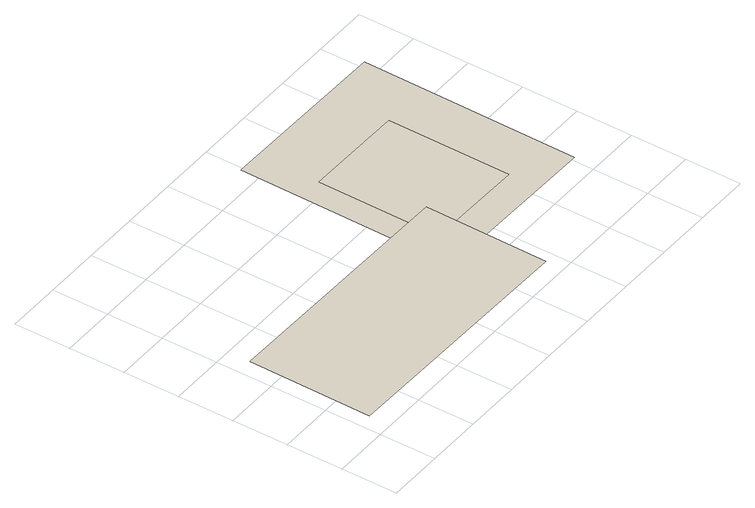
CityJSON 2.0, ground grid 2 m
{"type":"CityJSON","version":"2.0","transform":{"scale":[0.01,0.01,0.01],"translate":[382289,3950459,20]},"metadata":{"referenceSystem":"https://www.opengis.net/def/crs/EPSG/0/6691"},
"CityObjects":{
"building1":{"type":"Building","geometry":[{"type":"MultiSurface","lod":"0","boundaries":[[[0,1,2,3]]]}]},
"building2":{"type":"Building","geometry":[{"type":"MultiSurface","lod":"0","boundaries":[[[4,5,6,7]]]}]},
"building3":{"type":"Building","geometry":[{"type":"MultiSurface","lod":"0","boundaries":[[[8,9,10,11]]]}]}
},
"vertices":[
[961,66,0],[967,509,0],[62,521,0],[56,78,0],
[1237,395,0],[1242,838,0],[881,843,0],[875,400,0],
[1416,281,0],[1426,1058,0],[793,1066,0],[783,290,0]
]}
